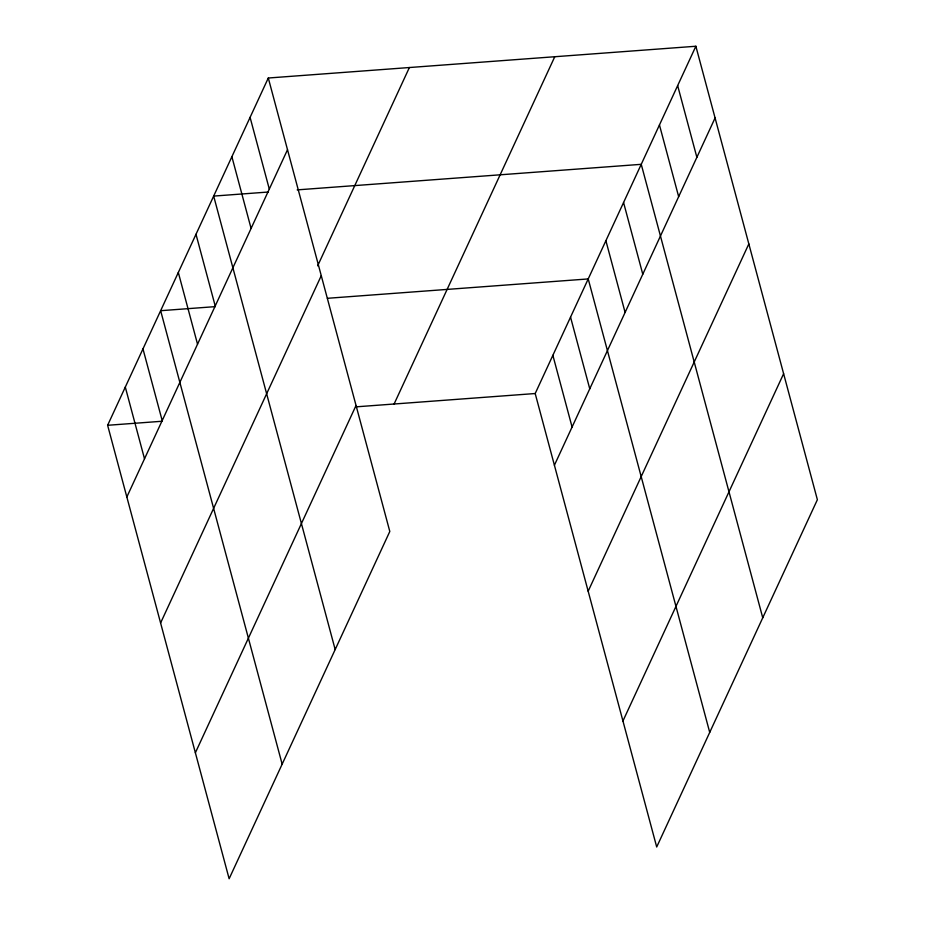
<?xml version="1.0" encoding="UTF-8"?>
<svg xmlns="http://www.w3.org/2000/svg" width="925" height="925" viewBox="0 0 925 925"><rect width="100%" height="100%" fill="white"/><g stroke="black" fill="none" stroke-linecap="round" stroke-linejoin="round"><path stroke-width="1.39" d="M268.296 78.012L389.807 531.47L229.134 878.75L107.624 425.292L268.296 78.012L695.866 46.25L817.376 499.708L656.704 846.988L535.193 393.53L695.866 46.25M126.841 496.991L287.513 149.711M317.657 265.833L409.393 67.525M160.592 622.976L321.264 275.685M195.372 752.765L356.044 405.485M394.096 404.017L554.769 56.737M554.41 465.229L715.083 117.949M588.161 591.214L748.834 243.923M622.941 721.003L783.614 373.723M268.377 192.018L213.675 196.088L335.174 649.547M297.179 189.879L641.245 164.326L762.743 617.784M215.363 306.626L160.649 310.696L282.148 764.143M327.404 298.301L588.219 278.934L709.718 732.38M107.624 425.292L162.338 421.233M355.616 406.873L535.193 393.53M677.655 85.609L696.872 157.308M659.456 124.968L678.661 196.667M623.566 202.529L642.782 274.228M605.898 240.731L625.103 312.43M570.54 317.125L589.757 388.824M552.873 355.327L572.078 427.026M250.085 117.371L269.302 189.07M231.886 156.73L251.091 228.429M195.996 234.291L215.213 305.99M178.328 272.493L197.534 344.192M142.97 348.887L162.187 420.586M125.303 387.089L144.508 458.788"/></g></svg>
